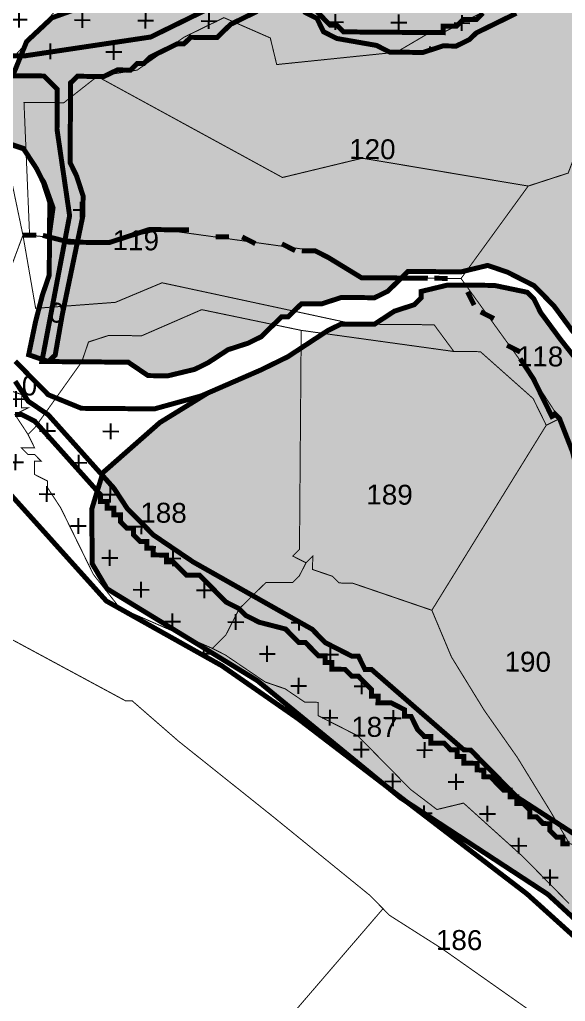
# Model space of a CAD drawing. Header units: metres. Extents: x 317370 to 326712, y 1824935 to 1838812.
# Drawn here: x 323771 to 324102, y 1826250 to 1826847 of the extents above; entities that cross this region are included whole.
import ezdxf

# ---------------------------------------------------------------- set-up
doc = ezdxf.new("R2010")
doc.units = ezdxf.units.M
doc.header["$MEASUREMENT"] = 0
for name, color, linetype in [('CRZ LINE FOR RIVER OR CREEK', 84, 'Continuous'), ('HAZARDS LINE', 1, 'Continuous'), ('INTERTIDAL ZONE', 5, 'Continuous'), ('LOW TIDE LINE', 5, 'Continuous'), ('MANGROOVE', 112, 'Continuous'), ('NDZ-200M FROM CRZ', 30, 'Continuous'), ('RIVER', 4, 'Continuous'), ('SURVEY NO.', 7, 'Continuous'), ('SURVEY PLOT BOUNDARY', 35, 'Continuous'), ('VILLAGE BOUNDARY', 212, 'Continuous')]:
    doc.layers.add(name, color=color, linetype=linetype)
doc.layers.add('HIGH TIDE LINE', color=7, linetype='Continuous', true_color=0xff00c5)
doc.styles.add('PDF Arial', font='arial.ttf')
pattern_1 = [(89.54916797648582, (306983.8735217016, 1824194.798318824), (-10.77453247694926, 10.94543967413085), [2.879777822320191, -18.84086672414168]), (44.5491679764858, (306983.8735217016, 1824194.798318824), (-10.77453247823203, 10.94543967543397), [2.879777822320191, -12.47903723005416]), (134.5491679764858, (306983.8735217016, 1824194.798318824), (-10.94543967543397, -10.77453247823203), [2.879777822320191, -12.47903723005416])]

# ---------------------------------------------------------------- blocks, each defined once
blk = doc.blocks.new('81')
at = {"layer": 'INTERTIDAL ZONE'}
h = blk.add_hatch(dxfattribs=at)
h.set_pattern_fill('CROSS', color=256, scale=3.023388789837471, angle=-0.4508320235141904)
h.set_pattern_definition([(359.5491679764858, (306983.8735217016, 1824194.798318824), (19.34898654391911, 19.04686244868142), [9.599259407733971, -28.79777822320191]), (89.54916797648582, (306988.6352373137, 1824189.961072188), (-19.04686244868142, 19.34898654391911), [9.59925940773397, -28.79777822320191])])
h.paths.add_polyline_path([(323766.3721782526, 1826812.454048638), (323733.153237867, 1826812.715437371), (323713.0311699145, 1826816.905416985), (323688.9418210388, 1826829.189905388), (323668.8514747947, 1826837.411281186), (323652.6966877655, 1826833.506752011), (323640.5092656399, 1826821.507713388), (323628.290121806, 1826805.477278581), (323620.1017023121, 1826789.415127352), (323595.7267740806, 1826765.417050765), (323583.5710736634, 1826757.449408325), (323571.3519298295, 1826741.418973517), (323571.2567647044, 1826729.324784967), (323579.1596888229, 1826709.104370546), (323583.0952480378, 1826696.978465574), (323583.0000829127, 1826684.884277024), (323562.7828498351, 1826676.980068088), (323534.5676114943, 1826677.202084363), (323506.3840108814, 1826681.455497481), (323486.3253863456, 1826693.708269462), (323466.2350401015, 1826701.92964526), (323442.0504421202, 1826702.119945774), (323437.9245526551, 1826690.057473646), (323445.8274767736, 1826669.837059224), (323453.7621226006, 1826653.648040986), (323453.6352357671, 1826637.522456252), (323441.4160079528, 1826621.492022106), (323429.2285858272, 1826609.492983483), (323429.1334207021, 1826597.398794932), (323461.2525805299, 1826581.019476841), (323497.4977138033, 1826576.702630218), (323525.7130361245, 1826576.480613283), (323541.740851679, 1826564.259474404), (323577.8590981188, 1826543.817043047), (323593.9820794593, 1826543.690176699), (323687.1654053699, 1826603.431719119), (323723.6007849131, 1826623.303250256), (323739.7872936507, 1826631.239175614), (323755.9102749911, 1826631.112309266), (323759.9093616032, 1826627.049196), (323767.9708942636, 1826626.985762495), (323775.9371778185, 1826614.828141101), (323787.9660753826, 1826606.670198147), (323820.7760481744, 1826569.997804235), (323821.2305304199, 1826571.482670479), (323855.8203914768, 1826601.92446762), (323884.85167038, 1826619.811523867), (323880.7686561515, 1826618.034903048), (323852.4898904135, 1826610.194127616), (323836.3668250927, 1826610.320994625), (323824.2745680923, 1826610.416144552), (323808.1515867518, 1826610.5430109), (323788.0612405077, 1826618.764386698), (323780.063151264, 1826626.890612569), (323768.0660593887, 1826639.079951046), (323756.0371618246, 1826647.237894), (323747.9439914362, 1826643.26993066), (323731.789204407, 1826639.365401485), (323719.6969474066, 1826639.460551412), (323699.4479926206, 1826627.524946293), (323687.3240139118, 1826623.588700036), (323667.1067808342, 1826615.6844911), (323654.9509964366, 1826607.71684932), (323638.7328499711, 1826595.749527118), (323626.5771495539, 1826587.781884678), (323602.2973864475, 1826575.877996642), (323590.1099636612, 1826563.878874037), (323578.0177066607, 1826563.974023964), (323565.9571713686, 1826568.100570074), (323557.9273610775, 1826572.195483742), (323545.9302692021, 1826584.384822218), (323533.9331773268, 1826596.574160695), (323529.9658124232, 1826604.668670144), (323517.9687205478, 1826616.858008621), (323518.0638856729, 1826628.952197171), (323518.159050798, 1826641.046385721), (323526.3157485836, 1826653.077140767), (323530.378194632, 1826657.076820528), (323538.4397272924, 1826657.013387024), (323554.5627926132, 1826656.886520015), (323574.7165822741, 1826656.727936584), (323590.8395636145, 1826656.601070235), (323602.9635423233, 1826660.537316493), (323611.1519618172, 1826676.599467722), (323607.2164026024, 1826688.725372694), (323603.2490376987, 1826696.819882143), (323603.3124811155, 1826704.88267451), (323599.4086436089, 1826721.039975665), (323599.503808734, 1826733.134164215), (323603.5979764908, 1826741.16524016), (323607.692228228, 1826749.196315444), (323615.7853986163, 1826753.164278784), (323619.8479286451, 1826757.163957885), (323636.0026316939, 1826761.06848772), (323644.032442646, 1826756.973658032), (323648.031529258, 1826752.910544766), (323651.9988101813, 1826744.816035977), (323668.0584320854, 1826736.626376601), (323688.275665163, 1826744.530585537), (323720.6168769494, 1826756.37104073), (323740.834110027, 1826764.275249666), (323761.3711703873, 1826772.304499533), (323759.4925766355, 1826772.946742975), (323759.2107779647, 1826783.635130763)])
at = {"layer": 'MANGROOVE'}
h = blk.add_hatch(dxfattribs=at)
h.set_pattern_fill('GRASS', color=256, scale=0.6046777579674942, angle=-0.4508320235141904)
h.set_pattern_definition(pattern_1)
h.paths.add_polyline_path([(325443.814424562, 1826492.849652485), (325440.1008333254, 1826533.195331401), (325432.3566023899, 1826573.572810059), (325428.4844026113, 1826593.761508059), (325412.6786383546, 1826634.202336241), (325393.1910045696, 1826719.020239523), (325373.4813188259, 1826775.618369521), (325369.5139539223, 1826783.71287897), (325349.6456596368, 1826820.154028052), (325329.7139225953, 1826848.532468747), (325321.715917332, 1826856.658693957), (325317.71683072, 1826860.721807224), (325285.7562794341, 1826897.258106231), (325265.7293766067, 1826913.542274396), (325247.775513671, 1826926.58306517), (325232.5450388963, 1826912.995343687), (325223.0656541708, 1826896.623888859), (325220.6862920686, 1826879.449048754), (325227.5217814415, 1826845.008064413), (325228.4261941302, 1826817.341773533), (325224.5567101712, 1826800.926176307), (325210.4835918281, 1826771.13503964), (325179.0260185424, 1826724.915421784), (325164.6993644983, 1826710.450975592), (325154.5691033248, 1826706.419194237), (325132.6119784996, 1826720.421627742), (325099.7794561015, 1826730.771828925), (325070.2748223036, 1826736.236833463), (325017.1700137802, 1826737.028456246), (324966.6331037295, 1826731.44575424), (324914.8150530767, 1826730.691451014), (324892.6932364997, 1826723.763810654), (324871.4900698673, 1826738.507829124), (324855.8409264837, 1826746.106435341), (324825.1989309816, 1826797.180716947), (324796.9045646687, 1826813.84940079), (324783.8587602066, 1826819.558655109), (324781.4606126686, 1826856.69588046), (324769.7455040516, 1826888.93263496), (324759.3971476261, 1826904.712517007), (324742.266705328, 1826914.191646128), (324703.3679734461, 1826914.123968436), (324692.8637482465, 1826910.095056643), (324676.687714013, 1826898.261620344), (324660.8150611692, 1826877.455220243), (324650.1548180477, 1826853.617588889), (324640.6195563794, 1826830.144937273), (324631.7588477937, 1826797.322569353), (324630.30043391, 1826665.975724121), (324616.3477438572, 1826651.508408402), (324595.7307531771, 1826645.690203485), (324564.2914524779, 1826642.94744532), (324528.0841373078, 1826652.202925205), (324484.1141592527, 1826673.106448151), (324465.6171133366, 1826699.042302484), (324453.1658410206, 1826732.779884864), (324404.8298225897, 1826791.994361001), (324379.8778991238, 1826805.646527735), (324352.5642595108, 1826804.366414412), (324321.8846489537, 1826803.112713718), (324204.261442195, 1826845.20855818), (324196.6250892372, 1826872.927893482), (324180.2986010828, 1826889.502406094), (324143.0310049544, 1826906.615456085), (324113.1259393466, 1826908.719636139), (324071.8743131455, 1826894.840812318), (324019.1964626549, 1826873.558019031), (323994.1267528289, 1826872.260175904), (323968.4149895683, 1826884.423286345), (323939.3196099478, 1826894.370322361), (323904.0990521924, 1826886.424402166), (323858.3564753185, 1826872.2072304), (323820.015705223, 1826858.285119198), (323790.3844626623, 1826847.678906919), (323774.9359182633, 1826833.223288506), (323766.1632874678, 1826811.613430026), (323759.2107779647, 1826783.635130763), (323759.4925766355, 1826772.946742975), (323772.9111279949, 1826768.359281424), (323781.0782459319, 1826755.895290437), (323783.9288875558, 1826750.079079253), (323785.4753718651, 1826747.699503358), (323790.9648449163, 1826732.331613079), (323788.8330667623, 1826716.852969453), (323788.7908398003, 1826711.486498915), (323788.7273963835, 1826703.423706549), (323788.6322312584, 1826691.329517998), (323784.5062578128, 1826679.267046531), (323780.3486466394, 1826663.173178219), (323776.1592297771, 1826643.047914385), (323788.2198490496, 1826638.921367615), (323812.4043630504, 1826638.731067762), (323836.5888770513, 1826638.540767909), (323848.6177746154, 1826630.382824955), (323860.7100316158, 1826630.287675029), (323876.8647346646, 1826634.192204864), (323884.9579890334, 1826638.160167543), (323897.1136894506, 1826646.127809983), (323909.2376681594, 1826650.06405624), (323917.3309225282, 1826654.032018919), (323929.5183446537, 1826666.031057542), (323933.5491529742, 1826665.99934046), (323941.6741290513, 1826673.998699322), (323953.7663860518, 1826673.903549396), (323965.8903647605, 1826677.839795653), (323986.0441544214, 1826677.681212222), (323994.1374087902, 1826681.6491749), (323998.1998548386, 1826685.648854662), (324006.3248309158, 1826693.648213524), (324018.4170879162, 1826693.553063598), (324022.4478962366, 1826693.521346515), (324038.5708775771, 1826693.394480167), (324054.7256646063, 1826697.299009341), (324066.7861998983, 1826693.172463231), (324082.8458218024, 1826684.982803856), (324094.8429136777, 1826672.793465379), (324106.8082838447, 1826656.572730719), (324110.7755647679, 1826648.478221931), (324114.8063730883, 1826648.446504848), (324118.7419323032, 1826636.320599876), (324130.6121373451, 1826608.005676666), (324138.4516180469, 1826579.722469878), (324146.3545415046, 1826559.501971476), (324158.1295814213, 1826519.092859716), (324165.9690621232, 1826490.809652927), (324169.8411779213, 1826470.620955589), (324169.6825693795, 1826450.463974672), (324169.5239608376, 1826430.306993755), (324169.2701871706, 1826398.055824288), (324169.0798569203, 1826373.867447188), (324176.9510593305, 1826349.615636583), (324188.9164294975, 1826333.394901923), (324204.9443296932, 1826321.173846364), (324237.063489521, 1826304.794528273), (324269.1826493488, 1826288.415210182), (324293.3038032525, 1826280.162033321), (324321.487319885, 1826275.908620863), (324341.6411095459, 1826275.750037432), (324353.7334505267, 1826275.654886845), (324365.8257075272, 1826275.559736919), (324377.9179645276, 1826275.464586992), (324385.979497188, 1826275.401153488), (324414.2265412176, 1826279.210532736), (324422.2879898977, 1826279.147099892), (324442.4417795585, 1826278.988516461), (324486.8118895699, 1826282.67111268), (324531.1501932315, 1826282.322229396), (324567.4587699216, 1826286.06817514), (324591.6432839225, 1826285.877875287), (324631.8874191666, 1826277.497832078), (324668.1008307316, 1826269.149589271), (324716.279528483, 1826244.580612465), (324760.4593075833, 1826224.074747604), (324772.5198428754, 1826219.948201494), (324792.6419108278, 1826215.75822188), (324828.8552384124, 1826207.409979734), (324840.9158576849, 1826203.283432963), (324893.2522505902, 1826194.808323808), (324941.6213625724, 1826194.427723442), (324981.9606636025, 1826198.141952763), (325014.2067102637, 1826197.888219406), (325018.2374346037, 1826197.856502984), (325034.392221633, 1826201.761032159), (325111.0400153727, 1826209.221207884), (325163.4081299865, 1826204.777494913), (325167.4389383069, 1826204.74577783), (325175.5321926757, 1826208.713740509), (325207.8416827538, 1826216.522799518), (325228.027194123, 1826220.395612271), (325232.0896401713, 1826224.395292032), (325252.3068732489, 1826232.299500968), (325264.4308519578, 1826236.235747225), (325280.6173606953, 1826244.171672582), (325284.6480850353, 1826244.139956161), (325296.8038694329, 1826252.10759794), (325333.2709713452, 1826276.010609242), (325361.7083456251, 1826304.00836559), (325406.3955880789, 1826348.004840323), (325430.8974031439, 1826388.128501643), (325443.3068772281, 1826428.347313551), (325447.7182620686, 1826476.69235133)])
h = blk.add_hatch(dxfattribs=at)
h.set_pattern_fill('GRASS', color=256, scale=0.6046777579674942, angle=-0.4508320235141904)
h.set_pattern_definition(pattern_1)
h.paths.add_polyline_path([(324823.9997496547, 1826102.625395388), (324832.0612823152, 1826102.561961883), (324912.9302146256, 1826134.178797627), (324925.022471626, 1826134.0836477), (324909.058014847, 1826154.367495626), (324888.9993903112, 1826166.620267607), (324844.7562517747, 1826179.063339441), (324800.5448349465, 1826195.537807458), (324796.514026626, 1826195.569524541), (324788.4842156739, 1826199.664354229), (324768.3939534103, 1826207.885729366), (324760.3641424582, 1826211.980559054), (324736.2429878937, 1826220.233651934), (324720.2151716783, 1826232.454706833), (324692.0950144822, 1826244.770912318), (324659.944132946, 1826257.118834225), (324651.914321994, 1826261.213663914), (324647.883597654, 1826261.245380335), (324631.8239757499, 1826269.435039711), (324603.640375137, 1826273.68845283), (324583.4865854761, 1826273.847036261), (324559.3020714752, 1826274.037336114), (324531.0550274456, 1826270.227956866), (324498.8089807843, 1826270.481690223), (324474.6244667835, 1826270.671990076), (324454.4389554142, 1826266.799177323), (324430.2543574329, 1826266.989477837), (324397.9765890633, 1826263.211815011), (324365.6988206937, 1826259.434152185), (324349.5757553728, 1826259.561019194), (324345.5450310328, 1826259.592735616), (324337.5152200807, 1826263.687565304), (324317.3614304199, 1826263.846148735), (324309.3316194678, 1826267.940978423), (324285.1788271753, 1826272.162674459), (324277.1490162233, 1826276.257504147), (324269.1192052712, 1826280.352333835), (324244.998135348, 1826288.605510035), (324208.8798889081, 1826309.047941392), (324192.8837944012, 1826325.300392473), (324172.8568915738, 1826341.584560638), (324164.9539674553, 1826361.804975059), (324161.0818516571, 1826381.993672398), (324157.2096518786, 1826402.182370397), (324157.336538712, 1826418.307955131), (324161.6211206994, 1826450.527407516), (324161.7480075329, 1826466.652992249), (324157.9709728795, 1826498.935878799), (324146.0690461293, 1826523.219405825), (324142.2603737479, 1826551.470895531), (324134.4208937068, 1826579.754186299), (324122.5506886651, 1826608.069109509), (324114.6794862549, 1826632.320920114), (324098.7150294759, 1826652.60476804), (324086.7496593089, 1826668.8255027), (324082.7823783857, 1826676.920011489), (324078.7832917736, 1826680.983124755), (324058.6612238212, 1826685.173104369), (324050.5996911607, 1826685.236537874), (324038.5074341603, 1826685.3316878), (324034.4767098203, 1826685.363404222), (324030.4459014999, 1826685.395121305), (324014.2911984511, 1826681.49059147), (324014.2594767427, 1826677.459195286), (324010.1969467139, 1826673.459516186), (323998.0729680051, 1826669.523269929), (323985.9172675879, 1826661.555627488), (323965.7634779271, 1826661.714210919), (323957.6702235583, 1826657.74624824), (323945.5145231411, 1826649.7786058), (323933.3588227239, 1826641.810963359), (323917.1723139863, 1826633.875038002), (323884.85167038, 1826619.811523867), (323855.8203914768, 1826601.92446762), (323821.2305304199, 1826571.482670479), (323814.4267115997, 1826549.253505314), (323814.7686569428, 1826516.12779212), (323823.6890919011, 1826501.0017539), (323914.9470571681, 1826445.195967227), (324001.7694062737, 1826374.051220216), (324091.101516524, 1826315.533667756), (324240.2780495523, 1826177.957755152), (324361.9230709175, 1826090.278665738), (324435.0859134656, 1826034.505824395), (324438.0897419211, 1826025.500945356), (324420.0606530243, 1826018.552351475), (324393.9462698979, 1826005.995025647), (324362.8711853279, 1825988.844126501), (324259.2500759899, 1825977.558424073), (324213.1815220271, 1825970.660313962), (324136.2700565666, 1825968.240293777), (324104.1115952089, 1825959.417559492), (324091.8985595018, 1825946.202557023), (324064.2304415779, 1825923.67990954), (324076.7552518125, 1825910.954484706), (324076.7235301042, 1825906.923088522), (324076.6918083958, 1825902.891692339), (324076.6600866874, 1825898.860296156), (324076.628364979, 1825894.828899972), (324068.5033889018, 1825886.82954111), (324056.3794101931, 1825882.893294853), (324060.3466911163, 1825874.798786064), (324068.4399454851, 1825878.766748743), (324088.6889002711, 1825890.702353862), (324096.7821546399, 1825894.670316541), (324104.9070467366, 1825902.669676064), (324108.9695767654, 1825906.669355165), (324113.0320228138, 1825910.669034926), (324117.0628311342, 1825910.637317844), (324117.0945528426, 1825914.668714027), (324121.1252771826, 1825914.636997605), (324125.1560015226, 1825914.605281183), (324129.186809843, 1825914.573564101), (324133.1858124746, 1825910.510451495), (324133.1540907663, 1825906.479055312), (324133.1223690579, 1825902.447659129), (324137.1531773783, 1825902.415942046), (324137.1214556699, 1825898.384545863), (324141.1521800099, 1825898.352829441), (324145.1829043499, 1825898.321113019), (324149.2137126704, 1825898.289395936), (324153.2444370104, 1825898.257679514), (324157.3069670392, 1825902.257358615), (324161.3376913792, 1825902.225642193), (324165.3684157192, 1825902.193925771), (324169.3992240396, 1825902.162208689), (324173.4299483796, 1825902.130492267), (324185.4904836717, 1825898.003946157), (324201.6452707009, 1825901.908475331), (324205.6759950409, 1825901.87675891), (324302.5093841302, 1825913.209746727), (324330.7564281599, 1825917.019125975), (324387.2821539472, 1825928.669281315), (324431.7474284228, 1825944.445982104), (324488.3683193352, 1825968.190325994), (324565.2065279664, 1825999.83896214), (324569.2689740147, 1826003.838641901), (324678.4483937715, 1826047.327649259)])
at = {"layer": 'NDZ-200M FROM CRZ'}
h = blk.add_hatch(dxfattribs=at)
h.set_pattern_fill('CROSS', color=256, scale=3.023388789837471, angle=-0.4508320235141904)
h.set_pattern_definition([(359.5491679764858, (306983.8735217016, 1824194.798318824), (19.34898654391911, 19.04686244868142), [9.599259407733971, -28.79777822320191]), (89.54916797648582, (306988.6352373138, 1824189.961072188), (-19.04686244868142, 19.34898654391911), [9.59925940773397, -28.79777822320191])])
h.paths.add_polyline_path([(323948.1812133603, 1826476.396769512), (323875.944804461, 1826517.281631565), (323851.8871772937, 1826533.597516151), (323835.8909988063, 1826549.849967894), (323827.9247152514, 1826562.007589288), (323787.9660753826, 1826606.670198147), (323775.9371778185, 1826614.828141101), (323767.9708942636, 1826626.985762495), (323759.9093616032, 1826627.049196), (323755.9102749911, 1826631.112309266), (323739.7872936507, 1826631.239175614), (323723.6007849131, 1826623.303250256), (323687.1654053699, 1826603.431719118), (323593.9820794593, 1826543.690176698), (323577.8590981188, 1826543.817043047), (323541.740851679, 1826564.259474404), (323525.7130361245, 1826576.480613282), (323497.4977138033, 1826576.702630218), (323461.2525805299, 1826581.019476841), (323429.1334207021, 1826597.398794932), (323429.2285858272, 1826609.492983482), (323441.4160079528, 1826621.492022106), (323453.6352357671, 1826637.522456252), (323453.7621226006, 1826653.648040986), (323445.8274767736, 1826669.837059224), (323437.9245526551, 1826690.057473645), (323442.0504421202, 1826702.119945774), (323466.2350401015, 1826701.92964526), (323486.3253863456, 1826693.708269462), (323506.3840108814, 1826681.455497481), (323534.5676114943, 1826677.202084362), (323562.7828498351, 1826676.980068088), (323583.0000829127, 1826684.884277024), (323583.0952480378, 1826696.978465574), (323579.1596888229, 1826709.104370546), (323571.2567647044, 1826729.324784967), (323571.3519298295, 1826741.418973517), (323583.5710736634, 1826757.449408324), (323595.7267740806, 1826765.417050765), (323620.1017023121, 1826789.415127351), (323628.290121806, 1826805.47727858), (323640.5092656399, 1826821.507713387), (323652.6966877655, 1826833.506752011), (323668.8514747947, 1826837.411281185), (323688.9418210388, 1826829.189905388), (323713.0311699145, 1826816.905416985), (323733.153237867, 1826812.715437371), (323785.5530741892, 1826812.303120582), (323793.5511634328, 1826804.176894711), (323793.3608331826, 1826779.988517611), (323801.0099836342, 1826727.516933722), (323784.4293416301, 1826640.218291578), (323788.2198490496, 1826638.921367614), (323792.2822950979, 1826642.921047376), (323796.5033496882, 1826667.077708054), (323809.0715162946, 1826727.453500218), (323809.1666814197, 1826739.547688768), (323805.2310382244, 1826751.673594401), (323801.2637573011, 1826759.768103189), (323801.6444178016, 1826808.14485739), (323805.70686385, 1826812.144537151), (323821.8299291708, 1826812.017670142), (323829.9231835396, 1826815.985632821), (323837.9846322197, 1826815.922199977), (323842.0471622485, 1826819.921879078), (323846.0778865885, 1826819.890162656), (323850.1404166173, 1826823.889841757), (323858.2335870056, 1826827.857805097), (323866.3268413745, 1826831.825767776), (323870.3576496948, 1826831.794050693), (323874.4200957432, 1826835.793730454), (323890.5430770837, 1826835.666864106), (323894.6056071125, 1826839.666543207), (323898.6680531608, 1826843.666222968), (323914.8545625592, 1826851.602232306), (323922.9160952197, 1826851.538798802), (323926.978541268, 1826855.538478563), (323939.0707982685, 1826855.443328637), (323943.0698848805, 1826851.380215371), (323951.0996111913, 1826847.285302363), (323955.066976095, 1826839.190792914), (323963.096787047, 1826835.095963226), (323987.2495793396, 1826830.87426719), (323995.2793902916, 1826826.779437502), (324015.4331799524, 1826826.620854071), (324027.5571586612, 1826830.557100328), (324035.6186913217, 1826830.493666823), (324043.7119456905, 1826834.461629502), (324047.7743917389, 1826838.461309264), (324072.0540715256, 1826850.365281942), (324084.1781342149, 1826854.301527538), (324112.5202593892, 1826870.205095997), (324136.7048573705, 1826870.014795483), (324140.7038600021, 1826865.951682878), (324144.7029466142, 1826861.888569612), (324148.7336709542, 1826861.85685319), (324152.669230169, 1826849.730948218), (324156.6683161203, 1826845.667750971), (324156.5414292868, 1826829.542166238), (324152.478899258, 1826825.542487137), (324152.4154558413, 1826817.47969477), (324156.4145424533, 1826813.416581504), (324168.5067994538, 1826813.321431578), (324180.5673347458, 1826809.194885468), (324220.748027234, 1826792.752133873), (324224.778751574, 1826792.720417451), (324224.7470298656, 1826788.689021267), (324232.7768408177, 1826784.59419158), (324236.8076491382, 1826784.562474497), (324256.8979953823, 1826776.341098699), (324272.9575333059, 1826768.151439984), (324285.018068598, 1826764.024893875), (324293.04787955, 1826759.930064186), (324309.1709448709, 1826759.803197177), (324313.273176506, 1826760.794690847), (324290.9546103486, 1826819.244575644), (324282.8665822202, 1826819.53921467), (324247.281023333, 1826834.875635404), (324201.1652290013, 1826865.475932601), (324185.2325778938, 1826889.791176029), (324136.1697699939, 1826909.681797605), (324106.5010958537, 1826911.423509011), (324060.3424750257, 1826898.837186069), (324036.0627958997, 1826886.933297371), (324001.7220407933, 1826877.124398828), (323975.6172877849, 1826889.424745744), (323946.2588570061, 1826902.264011959), (323908.6132101784, 1826901.45969868), (323873.7151855574, 1826889.763138334), (323830.3672881177, 1826872.425263369), (323794.5922364193, 1826872.28640912), (323754.3473026064, 1826872.603083045), (323699.4151958772, 1826879.503150292), (323649.0783462951, 1826885.946702797), (323620.7678588442, 1826874.074531178), (323571.7414828354, 1826837.397265119), (323529.5126758339, 1826777.398478594), (323515.7163155796, 1826750.358092178), (323487.1065531592, 1826747.337646416), (323426.2763995604, 1826746.592170142), (323406.0274447859, 1826734.65656502), (323377.2686538405, 1826694.85619936), (323369.8659478005, 1826649.163404976), (323364.3882515834, 1826592.39480348), (323378.708024046, 1826558.094592195), (323412.2034313582, 1826531.184786805), (323461.3570663655, 1826512.195987883), (323523.1189263899, 1826497.129977415), (323577.4784376112, 1826495.440288856), (323617.3061100907, 1826510.968877011), (323674.5655163943, 1826539.024446791), (323711.0327016395, 1826562.927373456), (323734.5146681209, 1826573.394116908), (323765.36922643, 1826558.018553687), (323823.3546379033, 1826493.505571263), (323893.3498403372, 1826454.250424132), (323939.691479627, 1826422.036354211), (324078.5275145221, 1826315.712459502), (324128.4816163116, 1826270.573897909), (324206.8782799038, 1826200.491576337), (324290.170735735, 1826198.805210728), (324268.6116579373, 1826215.8499949), (324260.5818469853, 1826219.944824588), (324252.583841722, 1826228.071049799), (324248.5530334015, 1826228.102766881), (324240.5866658663, 1826240.260388936), (324236.5876632346, 1826244.323501542), (324228.6212956993, 1826256.481123596), (324220.6232064556, 1826264.607349467), (324212.6252011924, 1826272.733574678), (324204.6271119487, 1826280.859800549), (324196.6290233658, 1826288.986110401), (324184.6002097821, 1826297.144052694), (324184.6319314905, 1826301.175448878), (324172.6031179068, 1826309.33339117), (324168.5723095864, 1826309.365108253), (324160.5743043232, 1826317.491333464), (324156.5434960027, 1826317.523050546), (324136.5165931754, 1826333.807218711), (324116.4579686396, 1826346.059990692), (324072.3417169365, 1826374.628647259), (324060.3446250612, 1826386.817985736), (324044.3484465738, 1826403.070437478), (324040.3177222338, 1826403.1021539), (323984.2677380918, 1826451.922941972), (323980.2370137518, 1826451.954658394), (323976.269648848, 1826460.049167843), (323972.238924508, 1826460.080884265), (323956.1793026039, 1826468.270543641)])
at = {"layer": 'CRZ LINE FOR RIVER OR CREEK', "ltscale": 0.1, "const_width": 3.023388789837471, "flags": 128}
blk.add_lwpolyline([(323765.36922643, 1826558.018553687), (323823.3546379033, 1826493.505571263), (323893.3498403372, 1826454.250424132), (323939.691479627, 1826422.036354211), (324078.5275145221, 1826315.712459502), (324128.4816163116, 1826270.573897909), (324214.0219900644, 1826194.105490887)], dxfattribs=at)
at = {"layer": 'HAZARDS LINE', "lineweight": 18, "const_width": 3.023388789837471}
for points in [[(324051.9002818648, 1826850.523865373), (324047.8378351556, 1826846.524101631), (324043.8071108156, 1826846.555818053), (324039.7763024952, 1826846.587535135), (324035.7138564468, 1826842.587855374), (324031.6830481264, 1826842.619572456), (324027.6523237864, 1826842.651288878), (324027.620602078, 1826838.619892695), (324023.589877738, 1826838.651609117), (324019.5590694176, 1826838.683326199), (324015.5283450776, 1826838.715042621), (324011.4975367571, 1826838.746759704), (324007.4668124171, 1826838.778476126), (324003.4360880771, 1826838.810192548), (323999.4052797568, 1826838.84190963), (323995.3745554168, 1826838.873626052), (323991.3437470963, 1826838.905343135), (323987.3130227563, 1826838.937059557), (323983.2822984163, 1826838.968775979), (323979.2514900959, 1826839.000493061), (323975.2207657559, 1826839.032209483), (323971.1899574355, 1826839.063926566), (323967.1592330954, 1826839.095642988), (323963.1602304638, 1826843.158755593), (323959.1294221434, 1826843.190472676), (323955.1304195118, 1826847.253585281), (323951.1313335605, 1826851.316782527)], [(323898.7949406551, 1826859.791891682), (323874.5152608684, 1826847.887919005), (323850.2355817424, 1826835.984030307), (323773.5559823138, 1826824.492459059), (323769.5252579738, 1826824.524175481), (323765.4944496534, 1826824.555892564)], [(323767.8122857218, 1826606.828781578), (323771.8430100618, 1826606.797065157), (323779.8728210138, 1826602.702235469), (323819.8314608826, 1826558.039626609), (323819.7997391743, 1826554.008230426), (323823.8304635143, 1826553.976514004), (323823.7987418058, 1826549.945117821), (323827.8295501263, 1826549.913400738), (323827.7978284179, 1826545.882004555), (323831.8285527579, 1826545.850288133), (323831.7968310495, 1826541.818891949), (323835.7958336812, 1826537.755779344), (323839.8266420016, 1826537.724062261), (323839.7949202932, 1826533.692666078), (323843.7939229248, 1826529.629553473), (323847.8247312453, 1826529.59783639), (323847.7930095369, 1826525.566440207), (323851.8237338769, 1826525.534723785), (323851.7920121685, 1826521.503327602), (323855.8227365085, 1826521.47161118), (323859.8535448289, 1826521.439894097), (323859.8218231206, 1826517.408497914), (323863.8525474606, 1826517.376781492), (323867.8516340726, 1826513.313668226), (323871.8506367042, 1826509.25055562), (323875.8813610442, 1826509.218839199), (323879.9121693647, 1826509.187122116), (323883.9111719963, 1826505.124009511), (323887.910174628, 1826501.060896905), (323891.90926124, 1826496.997783639), (323895.9082638716, 1826492.934671034), (323903.9380748237, 1826488.839841346), (323907.9370774553, 1826484.776728741), (323915.9668884074, 1826480.681899053), (323932.0582320198, 1826476.523635861), (323940.0563212635, 1826468.397409989), (323944.0870456035, 1826468.365693567), (323948.0860482352, 1826464.302580962), (323952.0851348472, 1826460.239467696), (323956.1158591872, 1826460.207751274), (323956.0841374788, 1826456.176355091), (323960.1149457993, 1826456.144638008), (323960.0832240909, 1826452.113241825), (323964.1139484309, 1826452.081525403), (323968.1446727709, 1826452.049808981), (323972.1437593829, 1826447.986695715), (323976.1744837229, 1826447.954979293), (323980.173570335, 1826443.891866027), (323984.1725729666, 1826439.828753422), (323984.1408512582, 1826435.797357239), (323988.1715755982, 1826435.765640817), (323988.1398538899, 1826431.734244633), (323992.1706622103, 1826431.702527551), (323996.2013865503, 1826431.670811129), (324004.2311975023, 1826427.575981441), (324004.199475794, 1826423.544585258), (324008.230200134, 1826423.512868836), (324012.1975650377, 1826415.418359386), (324016.1965676693, 1826411.355246781), (324020.2273759897, 1826411.323529698), (324020.1956542814, 1826407.292133515), (324024.2263786214, 1826407.260417093), (324028.2571029614, 1826407.228700671), (324032.2561895734, 1826403.165587405), (324036.2869139134, 1826403.133870983), (324036.2551922051, 1826399.1024748), (324040.2860005255, 1826399.070757717), (324040.2542788171, 1826395.039361534), (324044.2850031571, 1826395.007645112), (324048.3157274971, 1826394.97592869), (324048.2840057887, 1826390.944532507), (324052.3148141092, 1826390.912815424), (324052.2830924008, 1826386.881419241), (324056.3138167408, 1826386.849702819), (324060.3129033528, 1826382.786589553), (324064.3119059845, 1826378.723476948), (324068.3426303245, 1826378.691760526), (324068.3109086161, 1826374.660364342), (324072.3417169365, 1826374.62864726), (324072.3099952281, 1826370.597251076), (324076.3407195681, 1826370.565534654), (324080.3398061802, 1826366.502421388), (324080.3080844718, 1826362.471025205), (324084.3388088119, 1826362.439308783), (324088.3378114434, 1826358.376196178), (324092.3686197639, 1826358.344479095), (324092.3368980555, 1826354.313082912), (324096.3359006871, 1826350.249970306), (324100.3667090076, 1826350.218253224), (324100.3349872992, 1826346.186857041), (324104.3657116392, 1826346.155140619)]]:
    blk.add_lwpolyline(points, dxfattribs=at)
at = {"layer": 'HIGH TIDE LINE', "lineweight": 35, "const_width": 3.023388789837471}
for points in [[(324116.4579686396, 1826346.059990692), (324072.3417169365, 1826374.62864726), (324060.3446250612, 1826386.817985736), (324044.3484465738, 1826403.070437479), (324040.3177222338, 1826403.102153901), (323984.2677380918, 1826451.922941972), (323980.2370137518, 1826451.954658394), (323976.269648848, 1826460.049167843), (323972.238924508, 1826460.080884265), (323956.1793026039, 1826468.270543641), (323948.1812133603, 1826476.396769512), (323875.944804461, 1826517.281631565), (323851.8871772937, 1826533.597516152), (323835.8909988063, 1826549.849967894), (323827.9247152514, 1826562.007589288), (323787.9660753826, 1826606.670198147), (323775.9371778185, 1826614.828141101), (323767.9708942636, 1826626.985762495)], [(323733.153237867, 1826812.715437371), (323785.5530741892, 1826812.303120583), (323793.5511634328, 1826804.176894711), (323793.3608331826, 1826779.988517611), (323801.0099836342, 1826727.516933722), (323784.1890407291, 1826638.953084697), (323788.2198490496, 1826638.921367615), (323792.2822950979, 1826642.921047376), (323796.5033496882, 1826667.077708055), (323809.0715162946, 1826727.453500218), (323809.1666814197, 1826739.547688768), (323805.2310382244, 1826751.673594401), (323801.2637573011, 1826759.76810319), (323801.6444178016, 1826808.14485739), (323805.70686385, 1826812.144537152), (323821.8299291708, 1826812.017670142), (323829.9231835396, 1826815.985632821), (323837.9846322197, 1826815.922199978), (323842.0471622485, 1826819.921879078), (323846.0778865885, 1826819.890162657), (323850.1404166173, 1826823.889841757), (323858.2335870056, 1826827.857805097), (323866.3268413745, 1826831.825767776), (323870.3576496948, 1826831.794050693), (323874.4200957432, 1826835.793730455), (323890.5430770837, 1826835.666864106), (323894.6056071125, 1826839.666543207), (323898.6680531608, 1826843.666222968), (323914.8545625592, 1826851.602232306)], [(323943.0698848805, 1826851.380215371), (323951.0996111913, 1826847.285302364), (323955.066976095, 1826839.190792914), (323963.096787047, 1826835.095963226), (323987.2495793396, 1826830.87426719), (323995.2793902916, 1826826.779437502), (324015.4331799524, 1826826.620854071), (324027.5571586612, 1826830.557100328), (324035.6186913217, 1826830.493666824), (324043.7119456905, 1826834.461629502), (324047.7743917389, 1826838.461309264), (324072.0540715256, 1826850.365281942)]]:
    blk.add_lwpolyline(points, dxfattribs=at)
at = {"layer": 'INTERTIDAL ZONE', "const_width": 3.023388789837471, "flags": 128}
blk.add_lwpolyline([(323767.9708942636, 1826626.985762495), (323775.9371778185, 1826614.828141101), (323787.9660753826, 1826606.670198147), (323820.7760481744, 1826569.997804235), (323821.2305304199, 1826571.482670479), (323855.8203914768, 1826601.92446762), (323884.85167038, 1826619.811523867), (323880.7686561515, 1826618.034903048), (323852.4898904135, 1826610.194127616), (323836.3668250927, 1826610.320994625), (323824.2745680923, 1826610.416144552), (323808.1515867518, 1826610.5430109), (323788.0612405077, 1826618.764386698), (323780.063151264, 1826626.890612569), (323768.0660593887, 1826639.079951046)], dxfattribs=at)
at = {"layer": 'LOW TIDE LINE', "lineweight": 18, "const_width": 3.023388789837471}
for points in [[(324114.6794862549, 1826632.320920114), (324098.7150294759, 1826652.60476804), (324086.7496593089, 1826668.8255027), (324082.7823783857, 1826676.920011489), (324078.7832917736, 1826680.983124755), (324058.6612238212, 1826685.173104369), (324050.5996911607, 1826685.236537874), (324038.5074341603, 1826685.3316878), (324034.4767098203, 1826685.363404222), (324030.4459014999, 1826685.395121305), (324014.2911984511, 1826681.49059147), (324014.2594767427, 1826677.459195286), (324010.1969467139, 1826673.459516186), (323998.0729680051, 1826669.523269929), (323985.9172675879, 1826661.555627488), (323965.7634779271, 1826661.714210919), (323957.6702235583, 1826657.74624824), (323945.5145231411, 1826649.7786058), (323933.3588227239, 1826641.810963359), (323917.1723139863, 1826633.875038002), (323880.7686561515, 1826618.034903048), (323852.4898904135, 1826610.194127616), (323836.3668250927, 1826610.320994625), (323824.2745680923, 1826610.416144552), (323808.1515867518, 1826610.5430109), (323788.0612405077, 1826618.764386698), (323780.063151264, 1826626.890612569), (323768.0660593887, 1826639.079951046)], [(323761.0513431046, 1826772.179458602), (323773.1118783967, 1826768.052912492), (323781.0782459319, 1826755.895290437), (323785.0455268552, 1826747.800781648), (323788.9811700505, 1826735.674876016), (323788.9177266338, 1826727.612083649), (323788.7908398003, 1826711.486498915), (323788.7273963835, 1826703.423706549), (323788.6322312584, 1826691.329517998), (323784.5062578128, 1826679.267046531), (323780.3486466394, 1826663.173178219), (323776.1592297771, 1826643.047914385), (323788.2198490496, 1826638.921367615), (323812.4043630504, 1826638.731067762), (323836.5888770513, 1826638.540767909), (323848.6177746154, 1826630.382824955), (323860.7100316158, 1826630.287675029), (323876.8647346646, 1826634.192204864), (323884.9579890334, 1826638.160167543), (323897.1136894506, 1826646.127809983), (323909.2376681594, 1826650.06405624), (323917.3309225282, 1826654.032018919), (323929.5183446537, 1826666.031057542), (323933.5491529742, 1826665.99934046), (323941.6741290513, 1826673.998699322), (323953.7663860518, 1826673.903549396), (323965.8903647605, 1826677.839795653), (323986.0441544214, 1826677.681212222), (323994.1374087902, 1826681.6491749), (323998.1998548386, 1826685.648854662), (324006.3248309158, 1826693.648213524), (324018.4170879162, 1826693.553063598), (324022.4478962366, 1826693.521346515), (324038.5708775771, 1826693.394480167), (324054.7256646063, 1826697.299009341), (324066.7861998983, 1826693.172463231), (324082.8458218024, 1826684.982803856), (324094.8429136777, 1826672.793465379), (324106.8082838447, 1826656.572730719)]]:
    blk.add_lwpolyline(points, dxfattribs=at)
at = {"layer": 'MANGROOVE', "const_width": 3.023388789837471, "flags": 128}
for points in [[(323820.015705223, 1826858.285119198), (323790.3844626623, 1826847.678906919), (323774.9359182633, 1826833.223288506), (323766.1632874678, 1826811.613430026)], [(323759.4925766355, 1826772.946742975), (323772.9111279949, 1826768.359281424), (323781.0782459319, 1826755.895290437), (323783.9288875558, 1826750.079079253), (323785.4753718651, 1826747.699503358), (323790.9648449163, 1826732.331613079), (323788.8330667623, 1826716.852969453), (323788.7908398003, 1826711.486498915), (323788.7273963835, 1826703.423706549), (323788.6322312584, 1826691.329517998), (323784.5062578128, 1826679.267046531), (323780.3486466394, 1826663.173178219), (323776.1592297771, 1826643.047914385), (323788.2198490496, 1826638.921367615), (323812.4043630504, 1826638.731067762), (323836.5888770513, 1826638.540767909), (323848.6177746154, 1826630.382824955), (323860.7100316158, 1826630.287675029), (323876.8647346646, 1826634.192204864), (323884.9579890334, 1826638.160167543), (323897.1136894506, 1826646.127809983), (323909.2376681594, 1826650.06405624), (323917.3309225282, 1826654.032018919), (323929.5183446537, 1826666.031057542), (323933.5491529742, 1826665.99934046), (323941.6741290513, 1826673.998699322), (323953.7663860518, 1826673.903549396), (323965.8903647605, 1826677.839795653), (323986.0441544214, 1826677.681212222), (323994.1374087902, 1826681.6491749), (323998.1998548386, 1826685.648854662), (324006.3248309158, 1826693.648213524), (324018.4170879162, 1826693.553063598), (324022.4478962366, 1826693.521346515), (324038.5708775771, 1826693.394480167), (324054.7256646063, 1826697.299009341), (324066.7861998983, 1826693.172463231), (324082.8458218024, 1826684.982803856), (324094.8429136777, 1826672.793465379), (324106.8082838447, 1826656.572730719)], [(324114.6794862549, 1826632.320920114), (324098.7150294759, 1826652.60476804), (324086.7496593089, 1826668.8255027), (324082.7823783857, 1826676.920011489), (324078.7832917736, 1826680.983124755), (324058.6612238212, 1826685.173104369), (324050.5996911607, 1826685.236537874), (324038.5074341603, 1826685.3316878), (324034.4767098203, 1826685.363404222), (324030.4459014999, 1826685.395121305), (324014.2911984511, 1826681.49059147), (324014.2594767427, 1826677.459195286), (324010.1969467139, 1826673.459516186), (323998.0729680051, 1826669.523269929), (323985.9172675879, 1826661.555627488), (323965.7634779271, 1826661.714210919), (323957.6702235583, 1826657.74624824), (323945.5145231411, 1826649.7786058), (323933.3588227239, 1826641.810963359), (323917.1723139863, 1826633.875038002), (323884.85167038, 1826619.811523867), (323855.8203914768, 1826601.92446762), (323821.2305304199, 1826571.482670479), (323814.4267115997, 1826549.253505314), (323814.7686569428, 1826516.12779212), (323823.6890919011, 1826501.0017539), (323914.9470571681, 1826445.195967227), (324001.7694062737, 1826374.051220216), (324091.101516524, 1826315.533667756), (324240.2780495523, 1826177.957755152)]]:
    blk.add_lwpolyline(points, dxfattribs=at)
at = {"layer": 'RIVER', "flags": 128}
for points in [[(324106.8082838447, 1826656.572730719, 3.023388789837471, 3.023388789837471, 0), (324094.8429136777, 1826672.793465379, 3.023388789837471, 3.023388789837471, 0), (324082.8458218024, 1826684.982803856, 3.023388789837471, 3.023388789837471, 0), (324066.7861998983, 1826693.172463231, 3.023388789837471, 3.023388789837471, 0), (324054.7256646063, 1826697.299009341, 3.023388789837471, 3.023388789837471, 0), (324038.5708775771, 1826693.394480167, 3.023388789837471, 3.023388789837471, 0), (324022.4478962366, 1826693.521346515, 3.023388789837471, 3.023388789837471, 0), (324018.4170879162, 1826693.553063598, 3.023388789837471, 3.023388789837471, 0), (324006.3248309158, 1826693.648213524, 3.023388789837471, 3.023388789837471, 0), (323998.1998548386, 1826685.648854662, 3.023388789837471, 3.023388789837471, 0), (323994.1374087902, 1826681.6491749, 3.023388789837471, 3.023388789837471, 0), (323986.0441544214, 1826677.681212222, 3.023388789837471, 3.023388789837471, 0), (323965.8903647605, 1826677.839795653, 3.023388789837471, 3.023388789837471, 0), (323953.7663860518, 1826673.903549396, 3.023388789837471, 3.023388789837471, 0), (323941.6741290513, 1826673.998699322, 3.023388789837471, 3.023388789837471, 0), (323933.5491529742, 1826665.99934046, 3.023388789837471, 3.023388789837471, 0), (323929.5183446537, 1826666.031057542, 3.023388789837471, 3.023388789837471, 0), (323917.3309225282, 1826654.032018919, 3.023388789837471, 3.023388789837471, 0), (323909.2376681594, 1826650.06405624, 3.023388789837471, 3.023388789837471, 0), (323897.1136894506, 1826646.127809983, 3.023388789837471, 3.023388789837471, 0), (323884.9579890334, 1826638.160167543, 3.023388789837471, 3.023388789837471, 0), (323876.8647346646, 1826634.192204864, 3.023388789837471, 3.023388789837471, 0), (323860.7100316158, 1826630.287675029, 3.023388789837471, 3.023388789837471, 0), (323848.6177746154, 1826630.382824955, 3.023388789837471, 3.023388789837471, 0), (323836.5888770513, 1826638.540767909, 3.023388789837471, 3.023388789837471, 0), (323812.4043630504, 1826638.731067762, 3.023388789837471, 3.023388789837471, 0), (323788.2198490496, 1826638.921367615, 3.023388789837471, 3.023388789837471, 0), (323784.1890407291, 1826638.953084697, 3.023388789837471, 3.023388789837471, 0), (323784.4293416301, 1826640.218291578, 3.023388789837471, 3.023388789837471, 0), (323776.1592297771, 1826643.047914385, 3.023388789837471, 3.023388789837471, 0), (323780.3486466394, 1826663.173178219, 3.023388789837471, 3.023388789837471, 0), (323784.5062578128, 1826679.267046531, 3.023388789837471, 3.023388789837471, 0), (323788.6322312584, 1826691.329517998, 3.023388789837471, 3.023388789837471, 0), (323788.7273963835, 1826703.423706549, 3.023388789837471, 3.023388789837471, 0), (323788.7908398003, 1826711.486498915, 3.023388789837471, 3.023388789837471, 0), (323788.8330667623, 1826716.852969453, 3.023388789837471, 3.023388789837471, 0), (323788.9177266338, 1826727.612083649, 3.023388789837471, 3.023388789837471, 0), (323788.9811700505, 1826735.674876016, 3.023388789837471, 3.023388789837471, 0), (323785.0455268552, 1826747.800781648, 3.023388789837471, 3.023388789837471, 0), (323781.0782459319, 1826755.895290437, 3.023388789837471, 3.023388789837471, 0), (323773.1118783967, 1826768.052912492, 3.023388789837471, 3.023388789837471, 0), (323761.0513431046, 1826772.179458602, 3.023388789837471, 3.023388789837471, 0)], [(323768.0660593887, 1826639.079951046, 3.023388789837471, 3.023388789837471, 0), (323780.063151264, 1826626.890612569, 3.023388789837471, 3.023388789837471, 0), (323788.0612405077, 1826618.764386698, 3.023388789837471, 3.023388789837471, 0), (323808.1515867518, 1826610.5430109, 3.023388789837471, 3.023388789837471, 0), (323824.2745680923, 1826610.416144552, 3.023388789837471, 3.023388789837471, 0), (323836.3668250927, 1826610.320994625, 3.023388789837471, 3.023388789837471, 0), (323852.4898904135, 1826610.194127616, 3.023388789837471, 3.023388789837471, 0), (323880.7686561515, 1826618.034903048, 3.023388789837471, 3.023388789837471, 0), (323884.85167038, 1826619.811523867, 3.023388789837471, 3.023388789837471, 0), (323917.1723139863, 1826633.875038002, 3.023388789837471, 3.023388789837471, 0), (323933.3588227239, 1826641.810963359, 3.023388789837471, 3.023388789837471, 0), (323945.5145231411, 1826649.7786058, 3.023388789837471, 3.023388789837471, 0), (323957.6702235583, 1826657.74624824, 3.023388789837471, 3.023388789837471, 0), (323965.7634779271, 1826661.714210919, 3.023388789837471, 3.023388789837471, 0), (323985.9172675879, 1826661.555627488, 3.023388789837471, 3.023388789837471, 0), (323998.0729680051, 1826669.523269929, 3.023388789837471, 3.023388789837471, 0), (324010.1969467139, 1826673.459516186, 3.023388789837471, 3.023388789837471, 0), (324014.2594767427, 1826677.459195286, 3.023388789837471, 3.023388789837471, 0), (324014.2911984511, 1826681.49059147, 3.023388789837471, 3.023388789837471, 0), (324030.4459014999, 1826685.395121305, 3.023388789837471, 3.023388789837471, 0), (324034.4767098203, 1826685.363404222, 3.023388789837471, 3.023388789837471, 0), (324038.5074341603, 1826685.3316878, 3.023388789837471, 3.023388789837471, 0), (324050.5996911607, 1826685.236537874, 3.023388789837471, 3.023388789837471, 0), (324058.6612238212, 1826685.173104369, 3.023388789837471, 3.023388789837471, 0), (324078.7832917736, 1826680.983124755, 3.023388789837471, 3.023388789837471, 0), (324082.7823783857, 1826676.920011489, 3.023388789837471, 3.023388789837471, 0), (324086.7496593089, 1826668.8255027, 3.023388789837471, 3.023388789837471, 0), (324098.7150294759, 1826652.60476804, 3.023388789837471, 3.023388789837471, 0), (324114.6794862549, 1826632.320920114, 3.023388789837471, 3.023388789837471, 0)]]:
    blk.add_lwpolyline(points, format="xyseb", dxfattribs=at)
at = {"layer": 'SURVEY PLOT BOUNDARY', "lineweight": 18, "const_width": 0.6046777579674942}
for points in [[(324096.4289997572, 1826874.363358528), (324027.620602078, 1826838.619892695), (324019.5590694176, 1826838.683326199), (323999.3101146316, 1826826.74772108), (323926.6930452319, 1826819.255828933), (323922.7892077254, 1826835.413130088), (323894.6690505292, 1826847.729335574), (323870.3893714032, 1826835.825446876), (323842.0154405401, 1826815.890482895), (323817.7991208505, 1826812.049387225), (323797.5184443561, 1826796.082385923), (323773.3339303553, 1826796.272685775), (323776.7302205278, 1826715.613045686), (323772.6994961878, 1826715.644762108), (323753.2753058195, 1826808.525457756), (323818.3383905536, 1826880.583206323)], [(324079.3881542682, 1826245.560451906), (324027.273729341, 1826282.255335006), (323995.1862918824, 1826302.666133261), (323991.1872892508, 1826306.729245866), (323983.1892000071, 1826314.855471737), (323923.108491525, 1826363.70797623), (323867.0268696549, 1826408.497367458), (323839.0018775839, 1826432.907761493), (323834.9710692635, 1826432.939478576), (323766.7337469763, 1826469.761227363)], [(323759.8776398948, 1826623.017799817), (323771.9381751869, 1826618.891253707), (323771.8747317701, 1826610.82846134), (323775.9054561101, 1826610.796744918), (323767.8122857218, 1826606.828781578), (323775.7785692766, 1826594.671160185), (323779.7459341803, 1826586.576650735), (323771.6844015199, 1826586.64008424), (323775.6834041515, 1826582.576971635), (323779.714212472, 1826582.545254552), (323783.7132151035, 1826578.482141946), (323779.6824907635, 1826578.513858368), (323779.6190473468, 1826570.451066002), (323787.6488576381, 1826566.356152333), (323787.6171359297, 1826562.32475615), (323795.5834194846, 1826550.167134756), (323815.4199920617, 1826509.694589491), (323831.3844488407, 1826489.410741565), (323887.6246792526, 1826464.778331255), (323895.6544902046, 1826460.683501567), (323907.6833037884, 1826452.525559274), (323919.7122013525, 1826444.36761632), (323931.7727366445, 1826440.24107021), (323943.8015502282, 1826432.083127917), (323951.8630828886, 1826432.019694412), (323951.7996394719, 1826423.956902046), (323975.8889883476, 1826411.672413643), (323991.885166835, 1826395.4199619), (324007.8812613419, 1826379.167510818), (324023.9091615377, 1826366.946455259), (324040.0639485669, 1826370.850984433), (324076.0869459012, 1826338.314365187), (324088.0840377765, 1826326.125026711), (324104.0802162638, 1826309.872574968)], [(324104.0802162638, 1826309.872574968), (324088.0840377765, 1826326.125026711), (324076.0869459012, 1826338.314365187), (324040.0639485669, 1826370.850984433), (324023.9091615377, 1826366.946455259), (324007.8812613419, 1826379.167510818), (323991.885166835, 1826395.4199619), (323975.8889883476, 1826411.672413643), (323951.7996394719, 1826423.956902046), (323951.8630828886, 1826432.019694412), (323943.8015502282, 1826432.083127917), (323931.7727366445, 1826440.24107021), (323919.7122013525, 1826444.36761632), (323907.6833037884, 1826452.525559274), (323895.6544902046, 1826460.683501567), (323887.6246792526, 1826464.778331255), (323895.7496553298, 1826472.777690117), (323899.843907067, 1826480.808765401), (323903.9380748237, 1826488.839841346), (323920.1880269781, 1826504.838559071), (323936.3110083184, 1826504.711692722), (323940.3735383473, 1826508.711371823), (323944.467706104, 1826516.742447768), (323948.5301521524, 1826520.74212753), (323948.4667087356, 1826512.679335163), (323960.5273280081, 1826508.552788392), (323964.5263306397, 1826504.489675787), (323972.5878633002, 1826504.426242282), (323984.6483985922, 1826500.299696173), (323996.7089338843, 1826496.173150063), (324008.7694691763, 1826492.046603953), (324020.8300884488, 1826487.920057182), (324032.7002934906, 1826459.605133972), (324052.6003094845, 1826427.195381074), (324072.5320471867, 1826398.81702436), (324092.4320631806, 1826366.407271462), (324104.3657116392, 1826346.155140619)], [(323766.7337469763, 1826469.761227363), (323834.9710692635, 1826432.939478576), (323839.0018775839, 1826432.907761493), (323867.0268696549, 1826408.497367458), (323923.108491525, 1826363.70797623), (323983.1892000071, 1826314.855471737), (323991.1872892508, 1826306.729245866), (323901.6858328684, 1826202.610628346), (323807.9950442651, 1826078.366830311), (323719.0011358775, 1826038.750635706)], [(323901.6858328684, 1826202.610628346), (323991.1872892508, 1826306.729245866), (323995.1862918824, 1826302.666133261), (324027.273729341, 1826282.255335006), (324079.3881542682, 1826245.560451906)]]:
    blk.add_lwpolyline(points, dxfattribs=at)
for points in [[(323753.2753058195, 1826808.525457756), (323729.0907918186, 1826808.715757609), (323708.9687238662, 1826812.905737224), (323693.2263197066, 1826861.409442414), (323705.5089069572, 1826885.502669587), (323624.4813654442, 1826833.728768947), (323592.076710241, 1826813.825521387), (323636.8273967724, 1826865.884872468), (323713.7607698679, 1826909.627613183), (323697.8280347973, 1826933.942857292), (323662.3125847969, 1827030.981815473), (323642.317403678, 1827051.297379821), (323618.06936228, 1827043.424887968), (323614.0703596483, 1827047.488000573), (323666.9142998877, 1827103.515230352), (323719.1872493763, 1827086.97732883), (323795.6765185546, 1827074.280522978), (323802.6912348387, 1826941.181015422), (323818.3383905536, 1826880.583206323)], [(323817.7991208505, 1826812.049387225), (323842.0154405401, 1826815.890482895), (323870.3893714032, 1826835.825446876), (323894.6690505292, 1826847.729335574), (323922.7892077254, 1826835.413130088), (323926.6930452319, 1826819.255828933), (323999.3101146316, 1826826.74772108), (324019.5590694176, 1826838.683326199), (324027.620602078, 1826838.619892695), (324096.4289997572, 1826874.363358528), (324120.4231835078, 1826849.984681575), (324116.1704065484, 1826821.796540733), (324128.2309418404, 1826817.669994623), (324103.5388805056, 1826753.357955542), (324079.2908391076, 1826745.485463689), (323978.6487776368, 1826762.403965577), (323930.1845005295, 1826750.690377394)], [(324140.2597554241, 1826809.51205233), (324119.7570269711, 1826765.325277744), (324115.3139204223, 1826712.948843782), (324122.9313491655, 1826656.44586371), (324206.4669716951, 1826514.680863166), (324145.8787158791, 1826499.031028725), (324098.3343689754, 1826604.22801384), (324082.4017178852, 1826628.543257288), (324038.5391558686, 1826689.363083984), (324079.2908391076, 1826745.485463689), (324103.5388805056, 1826753.357955542), (324128.2309418404, 1826817.669994623)], [(323817.7991208505, 1826812.049387225), (323930.1845005295, 1826750.690377394), (323978.6487776368, 1826762.403965577), (324079.2908391076, 1826745.485463689), (324038.5391558686, 1826689.363083984), (323978.0777868861, 1826689.838834276), (323949.9893513983, 1826706.186435945), (323857.3771008796, 1826719.010108146), (323821.0368864615, 1826711.232765558), (323776.7302205278, 1826715.613045686), (323773.3339303553, 1826796.272685775), (323797.5184443561, 1826796.082385923)], [(323753.2753058195, 1826808.525457756), (323772.6994961878, 1826715.644762108), (323756.2274920748, 1826671.4262711), (323747.9757131446, 1826647.301326843), (323658.9500830487, 1826603.653736054), (323651.0154372217, 1826619.842754292), (323602.678046948, 1826624.254750842), (323578.7790283225, 1826660.727616345), (323583.1586914546, 1826705.041257941), (323623.529714193, 1826712.786883445), (323708.6832284908, 1826776.623171573), (323708.7466719075, 1826784.68596394), (323729.0907918186, 1826808.715757609)], [(323772.6994961878, 1826715.644762108), (323780.4120900561, 1826671.235970586), (323828.8129237466, 1826674.886766403), (323857.1233272126, 1826686.758938679), (323973.8250105875, 1826661.650777414), (324022.1941225696, 1826661.270177048), (324034.1594927366, 1826645.049442388), (323941.5472422178, 1826657.873114588), (323881.1810383604, 1826670.443053431), (323844.7772965452, 1826654.602919138), (323824.6235068843, 1826654.761502569), (323812.4995281756, 1826650.825256312), (323808.3736387104, 1826638.762784184), (323779.8410993054, 1826598.670839285), (323775.7785692766, 1826594.671160185), (323767.8122857218, 1826606.828781578), (323775.9054561101, 1826610.796744918), (323771.8747317701, 1826610.82846134), (323771.9381751869, 1826618.891253707), (323759.8776398948, 1826623.017799817), (323666.8847288756, 1826587.464717816), (323658.9500830487, 1826603.653736054), (323747.9757131446, 1826647.301326843), (323756.2274920748, 1826671.4262711)], [(323857.3771008796, 1826719.010108146), (323949.9893513983, 1826706.186435945), (323978.0777868861, 1826689.838834276), (324038.5391558686, 1826689.363083984), (324082.4017178852, 1826628.543257288), (324098.3343689754, 1826604.22801384), (324090.2411146066, 1826600.260051161), (324082.3065527601, 1826616.449068738), (324050.282474077, 1826644.92257604), (324038.1902170766, 1826645.017725966), (324034.1594927366, 1826645.049442388), (324022.1941225696, 1826661.270177048), (323973.8250105875, 1826661.650777414), (323857.1233272126, 1826686.758938679), (323828.8129237466, 1826674.886766403), (323780.4120900561, 1826671.235970586), (323772.6994961878, 1826715.644762108), (323776.7302205278, 1826715.613045686), (323821.0368864615, 1826711.232765558)], [(323941.5472422178, 1826657.873114588), (323940.5638685975, 1826532.899748923), (323940.5004251808, 1826524.836956557), (323936.437895152, 1826520.837277456), (323944.467706104, 1826516.742447768), (323940.3735383473, 1826508.711371823), (323936.3110083184, 1826504.711692722), (323920.1880269781, 1826504.838559071), (323903.9380748237, 1826488.839841346), (323899.843907067, 1826480.808765401), (323895.7496553298, 1826472.777690117), (323887.6246792526, 1826464.778331255), (323831.3844488407, 1826489.410741565), (323815.4199920617, 1826509.694589491), (323795.5834194846, 1826550.167134756), (323787.6171359297, 1826562.32475615), (323787.6488576381, 1826566.356152333), (323779.6190473468, 1826570.451066002), (323779.6824907635, 1826578.513858368), (323783.7132151035, 1826578.482141946), (323779.714212472, 1826582.545254552), (323775.6834041515, 1826582.576971635), (323771.6844015199, 1826586.64008424), (323779.7459341803, 1826586.576650735), (323775.7785692766, 1826594.671160185), (323779.8410993054, 1826598.670839285), (323808.3736387104, 1826638.762784184), (323812.4995281756, 1826650.825256312), (323824.6235068843, 1826654.761502569), (323844.7772965452, 1826654.602919138), (323881.1810383604, 1826670.443053431)], [(324034.1594927366, 1826645.049442388), (324038.1902170766, 1826645.017725966), (324050.282474077, 1826644.92257604), (324082.3065527601, 1826616.449068738), (324090.2411146066, 1826600.260051161), (324020.8300884488, 1826487.920057182), (324008.7694691763, 1826492.046603953), (323996.7089338843, 1826496.173150063), (323984.6483985922, 1826500.299696173), (323972.5878633002, 1826504.426242282), (323964.5263306397, 1826504.489675787), (323960.5273280081, 1826508.552788392), (323948.4667087356, 1826512.679335163), (323948.5301521524, 1826520.74212753), (323944.467706104, 1826516.742447768), (323936.437895152, 1826520.837277456), (323940.5004251808, 1826524.836956557), (323940.5638685975, 1826532.899748923), (323941.5472422178, 1826657.873114588)], [(324140.8328968711, 1826370.058067279), (324152.6713802046, 1826337.711747885), (324104.3657116392, 1826346.155140619), (324092.4320631806, 1826366.407271462), (324072.5320471867, 1826398.81702436), (324052.6003094845, 1826427.195381074), (324032.7002934906, 1826459.605133972), (324020.8300884488, 1826487.920057182), (324090.2411146066, 1826600.260051161), (324098.3343689754, 1826604.22801384), (324145.8787158791, 1826499.031028725), (324149.6556665521, 1826466.748142836), (324145.6249422121, 1826466.779859258), (324145.5297770869, 1826454.685670708), (324141.4673310386, 1826450.685990946), (324145.4663336702, 1826446.622878341)]]:
    blk.add_lwpolyline(points, close=True, dxfattribs=at)
at = {"layer": 'VILLAGE BOUNDARY', "lineweight": 50, "const_width": 3.023388789837471}
for points in [[(323780.7610288482, 1826715.581328603), (323776.7302205278, 1826715.613045686), (323772.6994961878, 1826715.644762108)], [(323784.7917531882, 1826715.549612181), (323800.8830968007, 1826711.391348989), (323821.0368864615, 1826711.232765558), (323825.0676108015, 1826711.201049136), (323849.3156521996, 1826719.073540989), (323857.3771008796, 1826719.010108146), (323865.43863354, 1826718.946674641), (323873.5001662005, 1826718.883241137)], [(323889.5914258325, 1826714.724978605), (323897.6529584929, 1826714.6615451)], [(323913.7443021054, 1826710.503281908), (323905.7144911534, 1826714.598111596)], [(323937.8970943979, 1826706.281585872), (323929.8672834458, 1826710.37641556)], [(323941.9279027183, 1826706.249868789), (323949.9893513983, 1826706.186435945), (323958.0191623504, 1826702.091606257), (323978.0777868861, 1826689.838834276), (324002.2623848674, 1826689.648533763), (324018.3853662078, 1826689.521667415)], [(324022.4161745282, 1826689.489950332), (324030.4776232083, 1826689.426517488)], [(324042.5065207724, 1826681.268574534), (324046.4738016956, 1826673.174065745)], [(324058.5026152793, 1826665.016123452), (324050.4728043272, 1826669.11095314)], [(324074.4670720583, 1826644.732275526), (324066.4372611062, 1826648.827105214)], [(324074.4353503499, 1826640.700879343), (324082.4017178852, 1826628.543257288), (324094.3036446354, 1826604.259730262)], [(324110.1411306005, 1826567.850298263), (324106.237293094, 1826584.007599418), (324098.3343689754, 1826604.22801384), (324094.3353663438, 1826608.291126445)]]:
    blk.add_lwpolyline(points, dxfattribs=at)
at = {"layer": 'SURVEY NO.', "char_height": 12.09355515934988, "attachment_point": 7, "rotation": 359.5491679764858, "style": 'PDF Arial'}
for s, insert in [('120', (323970.581801443, 1826761.775600277)), ('119', (323827.0458077298, 1826706.461995937)), ('0', (323788.4047357664, 1826662.41794591)), ('118', (324072.3828229381, 1826635.993542566)), ('0', (323771.9327316534, 1826618.199454902)), ('189', (323981.0246135884, 1826552.047848154)), ('188', (323843.8836451774, 1826541.032027198)), ('190', (324064.8774532017, 1826450.596809444)), ('187', (323971.8528204741, 1826411.01233126)), ('186', (324023.2375621284, 1826281.595336603))]:
    blk.add_mtext(s, dxfattribs=dict(at, insert=insert))

msp = doc.modelspace()

# ---------------------------------------------------------------- block references
msp.add_blockref('81', (0, 0))

doc.saveas('drawing.dxf')
